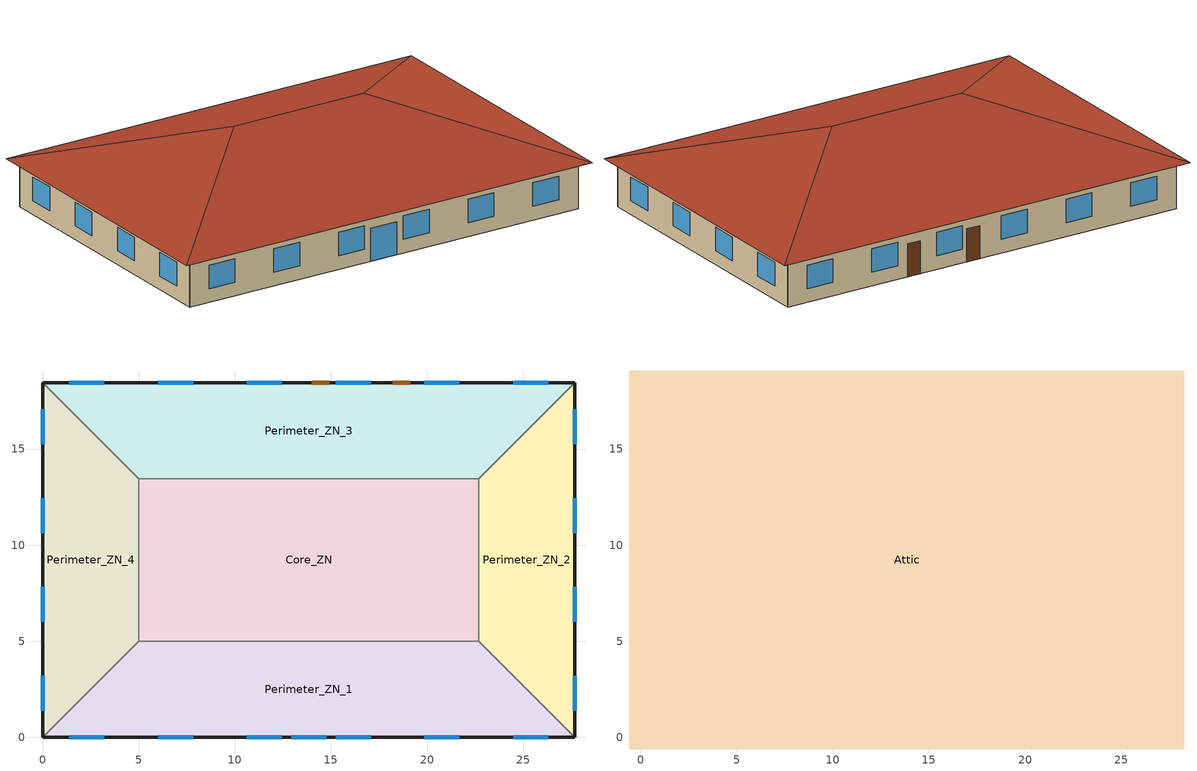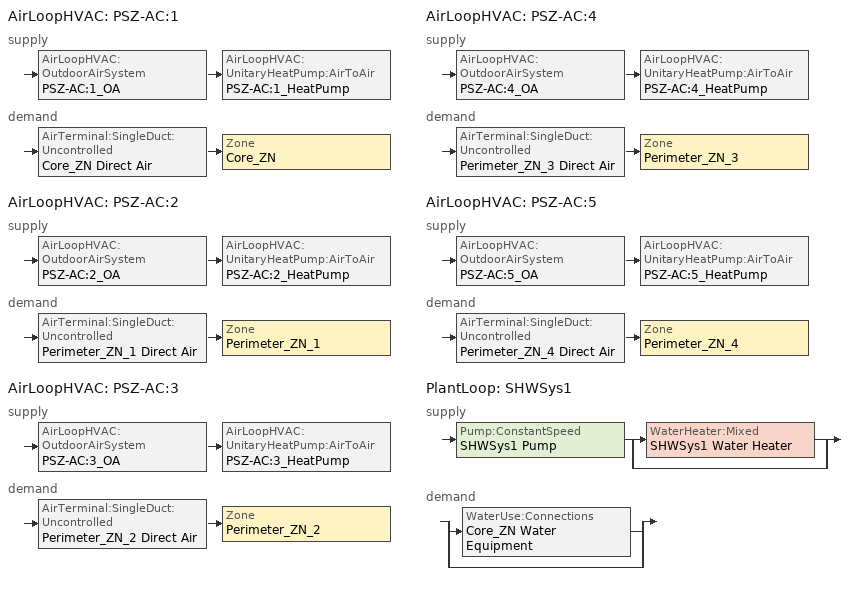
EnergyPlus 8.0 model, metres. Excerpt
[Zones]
Core_ZN
 floor ground (ext_slab_8in_with_carpet): 5,13.46 22.69,13.46 22.69,5 5,5 z0
 wall to Perimeter_ZN_1 (int_wall): 5,5 22.69,5 z0:3.05
 wall to Perimeter_ZN_2 (int_wall): 22.69,5 22.69,13.46 z0:3.05
 wall to Perimeter_ZN_3 (int_wall): 22.69,13.46 5,13.46 z0:3.05
 wall to Perimeter_ZN_4 (int_wall): 5,13.46 5,5 z0:3.05
Perimeter_ZN_1
 floor ground (ext_slab_8in_with_carpet): 27.69,0 0,0 5,5 22.69,5 z0
 wall outside (nonres_ext_wall): 0,0 27.69,0 z0:3.05
 wall to Perimeter_ZN_4 (int_wall): 5,5 0,0 z0:3.05
 wall to Perimeter_ZN_2 (int_wall): 27.69,0 22.69,5 z0:3.05
 window (Window_U_0.57_SHGC_0.39): 1.39,0 3.22,0 / 6.01,0 7.84,0 / 10.62,0 12.45,0 / 15.24,0 17.07,0 / 19.85,0 21.68,0 / 24.47,0 26.3,0 z0.9:2.42; 12.93,0 14.76,0 z0:2.13
Perimeter_ZN_2
 floor ground (ext_slab_8in_with_carpet): 22.69,13.46 27.69,18.46 27.69,0 22.69,5 z0
 wall outside (nonres_ext_wall): 27.69,0 27.69,18.46 z0:3.05
 wall to Perimeter_ZN_3 (int_wall): 27.69,18.46 22.69,13.46 z0:3.05
 window (Window_U_0.57_SHGC_0.39): 27.69,15.24 27.69,17.07 / 27.69,10.62 27.69,12.45 / 27.69,6.01 27.69,7.84 / 27.69,1.39 27.69,3.22 z0.9:2.42
Perimeter_ZN_3
 floor ground (ext_slab_8in_with_carpet): 5,13.46 0,18.46 27.69,18.46 22.69,13.46 z0
 wall outside (nonres_ext_wall): 27.69,18.46 0,18.46 z0:3.05
 wall to Perimeter_ZN_4 (int_wall): 0,18.46 5,13.46 z0:3.05
 window (Window_U_0.57_SHGC_0.39): 26.3,18.46 24.47,18.46 / 21.68,18.46 19.85,18.46 / 17.07,18.46 15.24,18.46 / 12.45,18.46 10.62,18.46 / 7.84,18.46 6.01,18.46 / 3.22,18.46 1.39,18.46 z0.9:2.42
 door (Swinging Door_con): 14.91,18.46 14,18.46 / 19.13,18.46 18.22,18.46 z0:2.13
Perimeter_ZN_4
 floor ground (ext_slab_8in_with_carpet): 5,5 0,0 0,18.46 5,13.46 z0
 wall outside (nonres_ext_wall): 0,18.46 0,0 z0:3.05
 window (Window_U_0.57_SHGC_0.39): 0,3.22 0,1.39 / 0,7.84 0,6.01 / 0,12.45 0,10.62 / 0,17.07 0,15.24 z0.9:2.42
Attic
 floor outside (ext_soffit_floor): -0.6,19.06 0,18.46 0,0 -0.6,-0.6 z3.05; 0,0 27.69,0 28.29,-0.6 -0.6,-0.6 z3.05; 28.29,19.06 28.29,-0.6 27.69,0 27.69,18.46 z3.05; -0.6,19.06 28.29,19.06 27.69,18.46 0,18.46 z3.05
 floor to Perimeter_ZN_1 (nonres_roof_floor): 0,0 5,5 22.69,5 27.69,0 z3.05
 floor to Perimeter_ZN_4 (nonres_roof_floor): 5,13.46 5,5 0,0 0,18.46 z3.05
 floor to Perimeter_ZN_2 (nonres_roof_floor): 22.69,5 22.69,13.46 27.69,18.46 27.69,0 z3.05
 floor to Core_ZN (nonres_roof_floor): 5,13.46 22.69,13.46 22.69,5 5,5 z3.05
 floor to Perimeter_ZN_3 (nonres_roof_floor): 0,18.46 27.69,18.46 22.69,13.46 5,13.46 z3.05
 roof outside (AtticRoofDeck): 28.29,19.06,3.05 -0.6,19.06,3.05 9.23,9.23,6.33 18.46,9.23,6.33; -0.6,19.06,3.05 -0.6,-0.6,3.05 9.23,9.23,6.33; 28.29,-0.6,3.05 28.29,19.06,3.05 18.46,9.23,6.33; -0.6,-0.6,3.05 28.29,-0.6,3.05 18.46,9.23,6.33 9.23,9.23,6.33
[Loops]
AirLoopHVAC 'PSZ-AC:1'
 supply: AirLoopHVAC:OutdoorAirSystem 'PSZ-AC:1_OA' > AirLoopHVAC:UnitaryHeatPump:AirToAir 'PSZ-AC:1_HeatPump'
 demand: AirTerminal:SingleDuct:Uncontrolled 'Core_ZN Direct Air' > Zone 'Core_ZN'
AirLoopHVAC 'PSZ-AC:2'
 supply: AirLoopHVAC:OutdoorAirSystem 'PSZ-AC:2_OA' > AirLoopHVAC:UnitaryHeatPump:AirToAir 'PSZ-AC:2_HeatPump'
 demand: AirTerminal:SingleDuct:Uncontrolled 'Perimeter_ZN_1 Direct Air' > Zone 'Perimeter_ZN_1'
AirLoopHVAC 'PSZ-AC:3'
 supply: AirLoopHVAC:OutdoorAirSystem 'PSZ-AC:3_OA' > AirLoopHVAC:UnitaryHeatPump:AirToAir 'PSZ-AC:3_HeatPump'
 demand: AirTerminal:SingleDuct:Uncontrolled 'Perimeter_ZN_2 Direct Air' > Zone 'Perimeter_ZN_2'
AirLoopHVAC 'PSZ-AC:4'
 supply: AirLoopHVAC:OutdoorAirSystem 'PSZ-AC:4_OA' > AirLoopHVAC:UnitaryHeatPump:AirToAir 'PSZ-AC:4_HeatPump'
 demand: AirTerminal:SingleDuct:Uncontrolled 'Perimeter_ZN_3 Direct Air' > Zone 'Perimeter_ZN_3'
AirLoopHVAC 'PSZ-AC:5'
 supply: AirLoopHVAC:OutdoorAirSystem 'PSZ-AC:5_OA' > AirLoopHVAC:UnitaryHeatPump:AirToAir 'PSZ-AC:5_HeatPump'
 demand: AirTerminal:SingleDuct:Uncontrolled 'Perimeter_ZN_4 Direct Air' > Zone 'Perimeter_ZN_4'
PlantLoop 'SHWSys1'
 supply: Pump:ConstantSpeed 'SHWSys1 Pump' > split
  | WaterHeater:Mixed 'SHWSys1 Water Heater'
  | bypass
 demand: split
  | WaterUse:Connections 'Core_ZN Water Equipment'
  | bypass
[Building]
Small Office: North Axis {deg}=0; Terrain=City; Loads Convergence Tolerance Value=0.04; Temperature Convergence Tolerance Value {deltaC}=0.2; Solar Distribution=FullInteriorAndExterior; Maximum Number of Warmup Days=25; Minimum Number of Warmup Days=6
[Site:Location]
Site:Location=New.York-John.F.Kennedy.Intl.AP_NY_USA WMO=744860; Latitude {N+ S-}=40.66; Longitude {W- E+}=-73.8; Time Zone Relative to GMT {GMT+/-}=-5; Elevation {m}=7
[SizingPeriod:DesignDay] Day of Month=21; Dry-Bulb Temperature Range Modifier Type=DefaultMultipliers; Humidity Condition Type=Wetbulb; Barometric Pressure {Pa}=101241; Rain {Yes/No}=No; Snow on ground {Yes/No}=No; Daylight Savings Time Indicator=No
Name | Month | Day Type | Maximum Dry-Bulb Temperature {C} | Daily Dry-Bulb Temperature Range {C} | Wetbulb at Maximum Dry-Bulb {C} | Wind Speed {m/s} design conditions vs. traditional 6.71 m/s (15 mph) | Wind Direction {Degrees; N=0, S=180} | Solar Model Indicator | Clearness {0.0 to 1.1} | Wind Speed {m/s} design conditions vs. traditional 3.35 m/s (7mph) | ASHRAE Clear Sky Optical Depth for Beam Irradiance (taub) | ASHRAE Clear Sky Optical Depth for Diffuse Irradiance (taud)
New.York-John.F.Kennedy.Intl.AP_NY_USA Ann Htg 99.6% Condns DB | 1 | WinterDesignDay | -10.7 | 0 | -10.7 | 7.5 | 320 | ASHRAEClearSky | 0
New.York-John.F.Kennedy.Intl.AP_NY_USA Ann Clg .4% Condns DB=>MWB | 7 | SummerDesignDay | 32.1 | 7.4 | 23.1 |  | 230 | ASHRAETau |  | 5.6 | 0.541 | 1.8
[Site:GroundTemperature:BuildingSurface]
19.62, 19.46, 19.6, 19.84, 20.13, 22.36, 23.04, 23.27, 23.23, 21.07, 20.35, 19.92
[Site:WaterMainsTemperature]
Calculation Method=Correlation; Annual Average Outdoor Air Temperature {C}=12.4667; Maximum Difference In Monthly Average Outdoor Air Temperatures {deltaC}=25.2
[Material:NoMass]
Opaque Door panel_con: MediumRough, 0.352237, 0.9, 0.7, 0.7
CP02 CARPET PAD: VeryRough, 0.21648, 0.9, 0.7, 0.8
Nonres_Roof_Insulation: MediumSmooth, 4.8919, 0.9, 0.7, 0.7
Nonres_Exterior_Wall_Insulation: MediumSmooth, 1.59504, 0.9, 0.7, 0.7
[Construction]
Swinging Door_con: Opaque Door panel_con
InteriorFurnishings: Std Wood 6inch
AtticRoofDeck: F12 Asphalt shingles, G02 16mm plywood
int_wall: G01 13mm gypsum board, G01 13mm gypsum board
ext_slab_8in_with_carpet: 200mm Normalweight concrete floor, CP02 CARPET PAD
ext_soffit_floor: G02 16mm plywood
nonres_roof_floor: G01 16mm gypsum board, Nonres_Roof_Insulation
nonres_ext_wall: F07 25mm stucco, G01 16mm gypsum board, Nonres_Exterior_Wall_Insulation, G01 16mm gypsum board
Window_U_0.57_SHGC_0.39: REF D CLEAR 6MM, AIR 6MM, CLEAR 6MM
[Material]
Name | Roughness | Thickness {m} | Conductivity {W/m-K} | Density {kg/m3} | Specific Heat {J/kg-K} | Thermal Absorptance | Solar Absorptance | Visible Absorptance | Absorptance:Thermal | Absorptance:Solar | Absorptance:Visible
Std Wood 6inch | MediumSmooth | 0.15 | 0.12 | 540 | 1210 | 0.9 | 0.7 | 0.7
F07 25mm stucco | Smooth | 0.0254 | 0.72 | 1856 | 840 | 0.9 | 0.7 | 0.7
F12 Asphalt shingles | VeryRough | 0.0032 | 0.04 | 1120 | 1260 |  |  |  | 0.9 | 0.7
G01 13mm gypsum board | Smooth | 0.0127 | 0.16 | 800 | 1090 |  |  |  | 0.9 | 0.7 | 0.5
G01 16mm gypsum board | MediumSmooth | 0.0159 | 0.16 | 800 | 1090
G02 16mm plywood | Smooth | 0.0159 | 0.12 | 544 | 1210
200mm Normalweight concrete floor | MediumRough | 0.2032 | 2.31 | 2322 | 832
[WindowMaterial:Glazing] Optical Data Type=SpectralAverage; Thickness {m}=0.006; Infrared Transmittance at Normal Incidence=0; Front Side Infrared Hemispherical Emissivity=0.84; Conductivity {W/m-K}=0.9
Name | Solar Transmittance at Normal Incidence | Front Side Solar Reflectance at Normal Incidence | Back Side Solar Reflectance at Normal Incidence | Visible Transmittance at Normal Incidence | Front Side Visible Reflectance at Normal Incidence | Back Side Visible Reflectance at Normal Incidence | Back Side Infrared Hemispherical Emissivity
CLEAR 6MM | 0.775 | 0.071 | 0.071 | 0.881 | 0.08 | 0.08 | 0.84
REF D CLEAR 6MM | 0.429 | 0.308 | 0.379 | 0.334 | 0.453 | 0.505 | 0.82
[WindowMaterial:Gas]
AIR 6MM: Gas Type=Air; Thickness {m}=0.0063
[Zone] Type=1; Multiplier=1; Ceiling Height {m}=autocalculate; Volume {m3}=autocalculate; Floor Area {m2}=autocalculate
Name | Part of Total Floor Area
Core_ZN; Perimeter_ZN_1; Perimeter_ZN_2; Perimeter_ZN_3; Perimeter_ZN_4 | Yes
Attic | No
[InternalMass] Construction=InteriorFurnishings
Name | Zone | Surface Area {m2}
Core_ZN_InternalMass_1 | Core_ZN | 299.3148
Perimeter_ZN_1_InternalMass_1 | Perimeter_ZN_1 | 226.9
Perimeter_ZN_2_InternalMass_1 | Perimeter_ZN_2 | 134.6
Perimeter_ZN_3_InternalMass_1 | Perimeter_ZN_3 | 226.9
Perimeter_ZN_4_InternalMass_1 | Perimeter_ZN_4 | 134.6
[People] Number of People Schedule=BLDG_OCC_SCH; Number of People Calculation Method=Area/Person; Zone Floor Area per Person {m2/person}=16.5881; Fraction Radiant=0.3; Sensible Heat Fraction=AUTOCALCULATE; Activity Level Schedule=ACTIVITY_SCH; Enable ASHRAE 55 Comfort Warnings=No; Mean Radiant Temperature Calculation Type=ZoneAveraged
Name | Zone or ZoneList
Core_ZN | Core_ZN
Perimeter_ZN_1 | Perimeter_ZN_1
Perimeter_ZN_2 | Perimeter_ZN_2
Perimeter_ZN_3 | Perimeter_ZN_3
Perimeter_ZN_4 | Perimeter_ZN_4
[Lights] Schedule=BLDG_LIGHT_SCH; Design Level Calculation Method=Watts/Area; Watts per Zon Floor Area {W/m2}=10.7639; Return Air Fraction=0; Fraction Radiant=0.7; Fraction Visible=0.2; Fraction Replaceable=1; Return Air Fraction Calculated from Plenum Temperature=No
Name | Zone or ZoneList
Core_ZN_Lights | Core_ZN
Perimeter_ZN_1_Lights | Perimeter_ZN_1
Perimeter_ZN_2_Lights | Perimeter_ZN_2
Perimeter_ZN_3_Lights | Perimeter_ZN_3
Perimeter_ZN_4_Lights | Perimeter_ZN_4
[ElectricEquipment] Schedule=BLDG_EQUIP_SCH; Design Level Calculation Method=Watts/Area; Watts per Zone Floor Area {W/m2}=6.78
Name | Zone or ZoneList
Core_ZN_MiscPlug_Equip | Core_ZN
Perimeter_ZN_1_MiscPlug_Equip | Perimeter_ZN_1
Perimeter_ZN_2_MiscPlug_Equip | Perimeter_ZN_2
Perimeter_ZN_3_MiscPlug_Equip | Perimeter_ZN_3
Perimeter_ZN_4_MiscPlug_Equip | Perimeter_ZN_4
[ZoneInfiltration:DesignFlowRate] Temperature Term Coefficient=0; Velocity Squared Term Coefficient=0
Name | Zone or ZoneList | Schedule | Design Flow Rate Calculation Method | Design Flow Rate {m3/s} | Flow per Exterior Surface Area {m3/s-m2} | Constant Term Coefficient | Velocity Term Coefficient
Perimeter_ZN_1_Infiltration | Perimeter_ZN_1 | INFIL_QUARTER_ON_SCH | Flow/ExteriorWallArea | 0 | 0.00102413 | 0 | 0.224
Perimeter_ZN_1_Door_Infiltration | Perimeter_ZN_1 | INFIL_Door_Opening_SCH | Flow/Zone | 0.129785 |  | 1 | 0
Perimeter_ZN_2_Infiltration | Perimeter_ZN_2 | INFIL_QUARTER_ON_SCH | Flow/ExteriorWallArea | 0 | 0.00102413 | 0 | 0.224
Perimeter_ZN_3_Infiltration | Perimeter_ZN_3 | INFIL_QUARTER_ON_SCH | Flow/ExteriorWallArea | 0 | 0.00102413 | 0 | 0.224
Perimeter_ZN_4_Infiltration | Perimeter_ZN_4 | INFIL_QUARTER_ON_SCH | Flow/ExteriorWallArea | 0 | 0.00102413 | 0 | 0.224
Attic_Infiltration | Attic | ALWAYS_ON | Flow/Zone | 0.2001 |  | 1 | 0
[Exterior:Lights]
Exterior_Lights: Schedule=Exterior_Lgt_ALWAYS_ON; Design Level {W}=1582.575; Control Option=AstronomicalClock
[Sizing:Zone] Zone Cooling Design Supply Air Temperature Input Method=SupplyAirTemperature; Zone Cooling Design Supply Air Temperature {C}=12.8; Zone Heating Design Supply Air Temperature Input Method=SupplyAirTemperature; Zone Heating Design Supply Air Temperature {C}=40; Zone Cooling Design Supply Air Humidity Ratio {kg-H2O/kg-air}=0.0085; Zone Heating Design Supply Air Humidity Ratio {kg-H2O/kg-air}=0.008; Zone Heating Sizing Factor=0; Zone Cooling Sizing Factor=0; Cooling Design Air Flow Method=DesignDay; Cooling Design Air Flow Rate {m3/s}=0; Cooling Minimum Air Flow {m3/s}=0; Cooling Minimum Air Flow Fraction=0; Heating Design Air Flow Method=DesignDay; Heating Design Air Flow Rate {m3/s}=0
Name | Design Specification Outdoor Air Object
Core_ZN | SZ DSOA Core_ZN
Perimeter_ZN_1 | SZ DSOA Perimeter_ZN_1
Perimeter_ZN_2 | SZ DSOA Perimeter_ZN_2
Perimeter_ZN_3 | SZ DSOA Perimeter_ZN_3
Perimeter_ZN_4 | SZ DSOA Perimeter_ZN_4
[DesignSpecification:OutdoorAir] Outdoor Air Method=Flow/Area; Outdoor Air Flow per Zone Floor Area {m3/s-m2}=0.000507968; Outdoor Air Flow per Zone {m3/s}=0
SZ DSOA Core_ZN; SZ DSOA Perimeter_ZN_1; SZ DSOA Perimeter_ZN_2; SZ DSOA Perimeter_ZN_3; SZ DSOA Perimeter_ZN_4
[Sizing:System] Type of Load to Size On=Sensible; Design Outdoor Air Flow Rate {m3/s}=AUTOSIZE; Minimum System Air Flow Ratio=0.3; Preheat Design Temperature {C}=7; Preheat Design Humidity Ratio {kgWater/kgDryAir}=0.008; Precool Design Temperature {C}=12.8; Precool Design Humidity Ratio {kgWater/kgDryAir}=0.008; Central Cooling Design Supply Air Temperature {C}=12.8; Central Heating Design Supply Air Temperature {C}=40; Sizing Option=NonCoincident; 100% Outdoor Air in Cooling=No; 100% Outdoor Air in Heating=No; Central Cooling Design Supply Air Humidity Ratio {kgWater/kgDryAir}=0.0085; Central Heating Design Supply Air Humidity Ratio {kgWater/kgDryAir}=0.008; Cooling Design Air Flow Method=DesignDay; Cooling Design Air Flow Rate {m3/s}=0; Heating Design Air Flow Method=DesignDay; Heating Design Air Flow Rate {m3/s}=0; System Outdoor Air Method=ZoneSum
PSZ-AC:1; PSZ-AC:2; PSZ-AC:3; PSZ-AC:4; PSZ-AC:5
[Sizing:Plant]
SHWSys1: Loop Type=Heating; Design Loop Exit Temperature {C}=48.89; Loop Design Temperature Difference {deltaC}=5
[ZoneControl:Thermostat] Control Type Schedule=Dual Zone Control Type Sched
Name | Zone or ZoneList | Control 1
Core_ZN Thermostat | Core_ZN | Core_ZN DualSPSched
Perimeter_ZN_1 Thermostat | Perimeter_ZN_1 | Perimeter_ZN_1 DualSPSched
Perimeter_ZN_2 Thermostat | Perimeter_ZN_2 | Perimeter_ZN_2 DualSPSched
Perimeter_ZN_3 Thermostat | Perimeter_ZN_3 | Perimeter_ZN_3 DualSPSched
Perimeter_ZN_4 Thermostat | Perimeter_ZN_4 | Perimeter_ZN_4 DualSPSched
[ThermostatSetpoint:DualSetpoint] Heating Setpoint Temperature Schedule=HTGSETP_SCH_NO_OPTIMUM; Cooling Setpoint Temperature Schedule=CLGSETP_SCH_NO_SETBACK
Core_ZN DualSPSched; Perimeter_ZN_1 DualSPSched; Perimeter_ZN_2 DualSPSched; Perimeter_ZN_3 DualSPSched; Perimeter_ZN_4 DualSPSched
[AirTerminal:SingleDuct:Uncontrolled] Availability Schedule=ALWAYS_ON; Maximum Air Flow Rate {m3/s}=AUTOSIZE
Core_ZN Direct Air; Perimeter_ZN_1 Direct Air; Perimeter_ZN_2 Direct Air; Perimeter_ZN_3 Direct Air; Perimeter_ZN_4 Direct Air
[Zone equipment]
Core_ZN: Core_ZN Direct Air
Perimeter_ZN_1: Perimeter_ZN_1 Direct Air
Perimeter_ZN_2: Perimeter_ZN_2 Direct Air
Perimeter_ZN_3: Perimeter_ZN_3 Direct Air
Perimeter_ZN_4: Perimeter_ZN_4 Direct Air
[Fan:OnOff] Availability Schedule=HVACOperationSchd; Fan Efficiency=0.53625; Pressure Rise {Pa}=622.5; Maximum Flow Rate {m3/s}=AUTOSIZE; Motor Efficiency=0.825; Motor In Airstream Fraction=1; Fan Efficiency Ratio Function of Speed Ratio Curve=0.53625
PSZ-AC:1 Fan; PSZ-AC:2 Fan; PSZ-AC:3 Fan; PSZ-AC:4 Fan; PSZ-AC:5 Fan
[Coil:Cooling:DX:SingleSpeed] Availability Schedule=ALWAYS_ON; Rated Total Cooling Capacity {W}=AUTOSIZE; Rated Sensible Heat Ratio=AUTOSIZE; Rated COP {W/W}=3.14722; Rated Air Flow Rate {m3/s}=AUTOSIZE; Total Cooling Capacity Function of Temperature Curve=HPACCoolCapFT; Total Cooling Capacity Function of Flow Fraction Curve=HPACCoolCapFFF; Energy Input Ratio Function of Temperature Curve=HPACCOOLEIRFT; Energy Input Ratio Function of Flow Fraction Curve=HPACCOOLEIRFFF; Part Load Fraction Correlation Curve=HPACCOOLPLFFPLR
PSZ-AC:1 Heat Pump DX Cooling Coil; PSZ-AC:2 Heat Pump DX Cooling Coil; PSZ-AC:3 Heat Pump DX Cooling Coil; PSZ-AC:4 Heat Pump DX Cooling Coil; PSZ-AC:5 Heat Pump DX Cooling Coil
[Coil:Heating:DX:SingleSpeed] Availability Schedule=ALWAYS_ON; Rated Total Heating Capacity {W}=AUTOSIZE; Rated COP {W/W}=3.00696; Rated Air Flow Rate {m3/s}=AUTOSIZE; Total Heating Capacity Function of Temperature Curve=HPACHeatCapFT; Total Heating Capacity Function of Flow Fraction Curve=HPACHeatCapFFF; Energy Input Ratio Function of Temperature Curve=HPACHeatEIRFT; Energy Input Ratio Function of Flow Fraction Curve=HPACHeatEIRFFF; Part Load Fraction Correlation Curve=HPACCOOLPLFFPLR; Defrost Energy Input Ratio Function of Temperature Curve=HPACCOOLEIRFT; Minimum Outdoor Dry-Bulb Temperature for Compressor Operation {C}=-12.2; Maximum Outdoor Dry-Bulb Temperature for Defrost Operation {C}=1.67; Crankcase Heater Capacity {W}=50; Maximum Outdoor Dry-Bulb Temperature for Crankcase Heater Operation {C}=4.4; Defrost Strategy=ReverseCycle; Defrost Control=OnDemand; Resistive Defrost Heater Capacity {W}=AUTOSIZE
PSZ-AC:1 Heat Pump DX Heating Coil; PSZ-AC:2 Heat Pump DX Heating Coil; PSZ-AC:3 Heat Pump DX Heating Coil; PSZ-AC:4 Heat Pump DX Heating Coil; PSZ-AC:5 Heat Pump DX Heating Coil
[Coil:Heating:Gas] Availability Schedule=ALWAYS_ON; Gas Burner Efficiency=0.8; Nominal Capacity {W}=AUTOSIZE
PSZ-AC:1 Heat Pump DX Supp Heating Coil; PSZ-AC:2 Heat Pump DX Supp Heating Coil; PSZ-AC:3 Heat Pump DX Supp Heating Coil; PSZ-AC:4 Heat Pump DX Supp Heating Coil; PSZ-AC:5 Heat Pump DX Supp Heating Coil
[AirLoopHVAC:UnitaryHeatPump:AirToAir] Availability Schedule=ALWAYS_ON; Supply Air Flow Rate During Cooling Operation {m3/s}=AUTOSIZE; Supply Air Flow Rate During Heating Operation {m3/s}=AUTOSIZE; Supply Air Flow Rate When No Cooling or Heating is Needed {m3/s}=AUTOSIZE; Maximum Supply Air Temperature from Supplemental Heater {C}=AUTOSIZE; Maximum Outdoor Dry-Bulb Temperature for Supplemental Heater Operation {C}=4.44; Fan Placement=BlowThrough; Supply Air Fan Operating Mode Schedule=HVACOperationSchd
Name | Controlling Zone or Thermostat Location | Supply Air Fan | Heating Coil | Cooling Coil | Supplemental Heating Coil
PSZ-AC:1_HeatPump | Core_ZN | PSZ-AC:1 Fan | PSZ-AC:1 Heat Pump DX Heating Coil | PSZ-AC:1 Heat Pump DX Cooling Coil | PSZ-AC:1 Heat Pump DX Supp Heating Coil
PSZ-AC:2_HeatPump | Perimeter_ZN_1 | PSZ-AC:2 Fan | PSZ-AC:2 Heat Pump DX Heating Coil | PSZ-AC:2 Heat Pump DX Cooling Coil | PSZ-AC:2 Heat Pump DX Supp Heating Coil
PSZ-AC:3_HeatPump | Perimeter_ZN_2 | PSZ-AC:3 Fan | PSZ-AC:3 Heat Pump DX Heating Coil | PSZ-AC:3 Heat Pump DX Cooling Coil | PSZ-AC:3 Heat Pump DX Supp Heating Coil
PSZ-AC:4_HeatPump | Perimeter_ZN_3 | PSZ-AC:4 Fan | PSZ-AC:4 Heat Pump DX Heating Coil | PSZ-AC:4 Heat Pump DX Cooling Coil | PSZ-AC:4 Heat Pump DX Supp Heating Coil
PSZ-AC:5_HeatPump | Perimeter_ZN_4 | PSZ-AC:5 Fan | PSZ-AC:5 Heat Pump DX Heating Coil | PSZ-AC:5 Heat Pump DX Cooling Coil | PSZ-AC:5 Heat Pump DX Supp Heating Coil
[Controller:OutdoorAir] Minimum Outdoor Air Flow Rate {m3/s}=AUTOSIZE; Maximum Outdoor Air Flow Rate {m3/s}=AUTOSIZE; Economizer Control Type=NoEconomizer; Economizer Control Action Type=ModulateFlow; Economizer Maximum Limit Dry-Bulb Temperature {C}=28; Economizer Maximum Limit Enthalpy {J/kg}=64000; Economizer Minimum Limit Dry-Bulb Temperature {C}=0; Lockout Type=LockoutWithCompressor; Minimum Limit Type=FixedMinimum; Minimum Outdoor Air Schedule=MinOA_Sched
PSZ-AC:1_OA_Controller; PSZ-AC:2_OA_Controller; PSZ-AC:3_OA_Controller; PSZ-AC:4_OA_Controller; PSZ-AC:5_OA_Controller
[AirLoopHVAC] Design Supply Air Flow Rate {m3/s}=AUTOSIZE
PSZ-AC:1; PSZ-AC:2; PSZ-AC:3; PSZ-AC:4; PSZ-AC:5
[Pump:ConstantSpeed]
SHWSys1 Pump: Rated Flow Rate {m3/s}=autosize; Rated Pump Head {Pa}=0.001; Rated Power Consumption {W}=AUTOSIZE; Motor Efficiency=0.3; Fraction of Motor Inefficiencies to Fluid Stream=0; Pump Control Type=Intermittent
[WaterHeater:Mixed]
SHWSys1 Water Heater: Tank Volume {m3}=0.1514; Setpoint Temperature Schedule=SHWSys1 Water Heater Setpoint Temperature Schedule; Deadband Temperature Difference {deltaC}=2; Maximum Temperature Limit {C}=82.2222; Heater Control Type=Cycle; Heater Maximum Capacity {W}=11722.84; Heater Fuel Type=electricity; Heater Thermal Efficiency=1; Off Cycle Parasitic Fuel Consumption Rate {W} (SWH Enhancement) August 31, 2012 Specify pipe loss for both Off and On cycle parasitic=572; Off Cycle Parasitic Fuel Type=electricity; Off Cycle Parasitic Heat Fraction to Tank=0.8; On Cycle Parasitic Fuel Consumption Rate {W}  (SWH Enhancement) July 26, 2012: changed from blank to 309 btu/h (90.56 W) for On Cycle Parasitic load to account for pipe loss=572; On Cycle Parasitic Fuel Type=electricity; Ambient Temperature Indicator=zone; Ambient Temperature Zone=CORE_ZN; Off Cycle Loss Coefficient to Ambient Temperature {W/K}=1.87018; On Cycle Loss Coefficient to Ambient Temperature {W/K}=1.87018; Peak Use Flow Rate {m3/s}=4.048e-06; Use Flow Rate Fraction Schedule=BLDG_SWH_SCH
[PlantLoop]
SHWSys1: Fluid Type=Water; Plant Equipment Operation Scheme=SHWSys1 Loop Operation Scheme List; Maximum Loop Temperature {C}=48.89; Minimum Loop Temperature {C}=10; Maximum Loop Flow Rate {m3/s}=AUTOSIZE; Minimum Loop Flow Rate {m3/s}=0; Plant Loop Volume {m3}=AUTOSIZE; Load Distribution Scheme=Optimal
[PlantEquipmentList]
SHWSys1 Equipment List: SHWSys1 Water Heater
[PlantEquipmentOperation:HeatingLoad]
SHWSys1 Operation Scheme: Load Range 1 Lower Limit {W}=0; Load Range 1 Upper Limit {W}=1000000000000000; Range 1 Equipment List=SHWSys1 Equipment List
[PlantEquipmentOperationSchemes]
SHWSys1 Loop Operation Scheme List: Control Scheme 1=SHWSys1 Operation Scheme; Control Scheme 1 Schedule=PlantOnSched
[AvailabilityManager:NightCycle] Applicability Schedule=Always_On; Fan Schedule=HVACOperationSchd; Control Type=CycleOnAny; Thermostat Tolerance {deltaC}=1; Cycling Run Time {s}=1800
PSZ-AC:1 Availability Manager; PSZ-AC:2 Availability Manager; PSZ-AC:3 Availability Manager; PSZ-AC:4 Availability Manager; PSZ-AC:5 Availability Manager
[SetpointManager:Scheduled]
SHWSys1 Loop Setpoint Manager: Control Variable=Temperature; Schedule=SHWSys1-Loop-Temp-Schedule; Setpoint Node or NodeList=SHWSys1 Supply Outlet Node
[SetpointManager:SingleZone:Reheat] Control Variable=Temperature; Minimum Supply Air Temperature {C}=12.8; Maximum Supply Air Temperature {C}=40
Name | Control Zone | Setpoint Node or NodeList
SupAirTemp MngrCore_ZN | Core_ZN | PSZ-AC:1 Supply Equipment Outlet Node
SupAirTemp MngrPerimeter_ZN_1 | Perimeter_ZN_1 | PSZ-AC:2 Supply Equipment Outlet Node
SupAirTemp MngrPerimeter_ZN_2 | Perimeter_ZN_2 | PSZ-AC:3 Supply Equipment Outlet Node
SupAirTemp MngrPerimeter_ZN_3 | Perimeter_ZN_3 | PSZ-AC:4 Supply Equipment Outlet Node
SupAirTemp MngrPerimeter_ZN_4 | Perimeter_ZN_4 | PSZ-AC:5 Supply Equipment Outlet Node
[SetpointManager:MixedAir] Control Variable=Temperature
Name | Setpoint Node or NodeList
PSZ-AC:1_OAMixed Air Temp Manager | PSZ-AC:1_OA-PSZ-AC:1_FanNode
PSZ-AC:2_OAMixed Air Temp Manager | PSZ-AC:2_OA-PSZ-AC:2_FanNode
PSZ-AC:3_OAMixed Air Temp Manager | PSZ-AC:3_OA-PSZ-AC:3_FanNode
PSZ-AC:4_OAMixed Air Temp Manager | PSZ-AC:4_OA-PSZ-AC:4_FanNode
PSZ-AC:5_OAMixed Air Temp Manager | PSZ-AC:5_OA-PSZ-AC:5_FanNode
[WaterUse:Equipment]
Core_ZN Water Equipment: Peak Flow Rate {m3/s}=4.048e-06; Flow Rate Fraction Schedule=BLDG_SWH_SCH; Target Temperature Schedule=Core_ZN Water Equipment Temp Sched; Hot Water Supply Temperature Schedule=Core_ZN Water Equipment Hot Supply Temp Sched; Zone=Core_ZN; Sensible Fraction Schedule=Core_ZN Water Equipment Sensible fract sched; Latent Fraction Schedule=Core_ZN Water Equipment Latent fract sched
[WaterUse:Connections]
Core_ZN Water Equipment: Water Use Equipment 1=Core_ZN Water Equipment
[Schedule:Compact]
BLDG_LIGHT_SCH: Through: 12/31, For: Weekdays, Until: 5:00, 0.18, Until: 7:00, 0.23, Until: 8:00, 0.42, Until: 12:00, 0.9, Until: 13:00, 0.8, Until: 17:00, 0.9, Until: 18:00, 0.61, Until: 20:00, 0.42, Until: 22:00, 0.32, Until: 23:00, 0.23, Until: 24:00, 0.18, For: Weekends, Until: 24:00, 0.18, For: Holiday, Until: 24:00, 0.18, For: WinterDesignDay, Until: 24:00, 0, For: SummerDesignDay, Until: 24:00, 1, For: CustomDay1, Until: 24:00, 0, For: CustomDay2, Until: 24:00, 0
BLDG_EQUIP_SCH: Through: 12/31, For: WeekDays, Until: 6:00, 0.5, Until: 8:00, 0.5, Until: 12:00, 1, Until: 13:00, 0.94, Until: 17:00, 1, Until: 18:00, 0.5, Until: 23:00, 0.2, Until: 24:00, 0.2, For: Weekends, Until: 24:00, 0.2, For: Holiday, Until: 24:00, 0.2, For: WinterDesignDay, Until: 24:00, 0, For: SummerDesignDay, Until: 24:00, 1, For: CustomDay1, Until: 24:00, 0, For: CustomDay2, Until: 24:00, 0
BLDG_OCC_SCH: Through: 12/31, For: Weekdays, Until: 6:00, 0, Until: 7:00, 0.11, Until: 8:00, 0.21, Until: 12:00, 1, Until: 13:00, 0.53, Until: 17:00, 1, Until: 18:00, 0.32, Until: 22:00, 0.11, Until: 23:00, 0.05, Until: 24:00, 0, For: Weekends, Until: 24:00, 0, For: Holiday, Until: 24:00, 0, For: WinterDesignDay, Until: 24:00, 0, For: SummerDesignDay, Until: 24:00, 1, For: CustomDay1, Until: 24:00, 0, For: CustomDay2, Until: 24:00, 0
INFIL_QUARTER_ON_SCH: Through: 12/31, For: Weekdays SummerDesignDay, Until: 07:00, 1, Until: 19:00, 0.25, Until: 24:00, 1, For: Saturday WinterDesignDay, Until: 07:00, 1, Until: 18:00, 0.25, Until: 24:00, 1, For: Sunday Holidays AllOtherDays, Until: 24:00, 1
INFIL_Door_Opening_SCH: Through: 12/31, For: Weekdays, Until: 06:00, 0, Until: 07:00, 0.144, Until: 08:00, 1, Until: 12:00, 0.144, Until: 13:00, 1, Until: 17:00, 0.144, Until: 18:00, 1, Until: 19:00, 0.144, Until: 24:00, 0, For: Saturday Sunday Holidays AllOtherDays, Until: 24:00, 0
BLDG_SWH_SCH: Through: 12/31, For: WeekDays, Until: 7:00, 0, Until: 8:00, 0.27, Until: 9:00, 0.55, Until: 11:00, 0.64, Until: 12:00, 0.82, Until: 13:00, 1, Until: 14:00, 0.91, Until: 16:00, 0.55, Until: 17:00, 0.73, Until: 19:00, 0.37, Until: 20:00, 0.18, Until: 21:00, 0.27, Until: 22:00, 0.09, Until: 24:00, 0, For: Weekends, Until: 24:00, 0, For: Holiday, Until: 24:00, 0, For: WinterDesignDay, Until: 7:00, 0, Until: 8:00, 0.27, Until: 9:00, 0.55, Until: 11:00, 0.64, Until: 12:00, 0.82, Until: 13:00, 1, Until: 14:00, 0.91, Until: 16:00, 0.55, Until: 17:00, 0.73, Until: 19:00, 0.37, Until: 20:00, 0.18, Until: 21:00, 0.27, Until: 22:00, 0.09, Until: 24:00, 0, For: SummerDesignDay, Until: 7:00, 0, Until: 8:00, 0.27, Until: 9:00, 0.55, Until: 11:00, 0.64, Until: 12:00, 0.82, Until: 13:00, 1, Until: 14:00, 0.91, Until: 16:00, 0.55, Until: 17:00, 0.73, Until: 19:00, 0.37, Until: 20:00, 0.18, Until: 21:00, 0.27, Until: 22:00, 0.09, Until: 24:00, 0, For: CustomDay1, Until: 24:00, 0, For: CustomDay2, Until: 24:00, 0
ALWAYS_ON; Exterior_Lgt_ALWAYS_ON; PlantOnSched; MinOA_Sched: Through: 12/31, For: AllDays, Until: 24:00, 1
HVACOperationSchd: Through: 12/31, For: Weekdays SummerDesignDay, Until: 06:00, 0, Until: 19:00, 1, Until: 24:00, 0, For: Weedends WinterDesignDay, Until: 24:00, 0, For: Holidays AllOtherDays, Until: 24:00, 0
HTGSETP_SCH_NO_OPTIMUM: Through: 12/31, For: WeekDays, Until: 6:00, 15.56, Until: 7:00, 21.11, Until: 19:00, 21.11, Until: 24:00, 15.56, For: Weekends, Until: 24:00, 15.56, For: Holiday, Until: 24:00, 15.56, For: WinterDesignDay, Until: 24:00, 21.11, For: SummerDesignDay, Until: 24:00, 15.56, For: CustomDay1, Until: 24:00, 15.56, For: CustomDay2, Until: 24:00, 15.56
CLGSETP_SCH_NO_SETBACK: Through: 12/31, For: WeekDays, Until: 6:00, 23.89, Until: 7:00, 23.89, Until: 18:00, 23.89, Until: 24:00, 23.89, For: Weekends, Until: 24:00, 23.89, For: Holiday, Until: 24:00, 23.89, For: WinterDesignDay, Until: 24:00, 29.44, For: SummerDesignDay, Until: 24:00, 23.89, For: CustomDay1, Until: 24:00, 23.89, For: CustomDay2, Until: 24:00, 23.89
Dual Zone Control Type Sched: Through: 12/31, For: AllDays, Until: 24:00, 4
ACTIVITY_SCH: Through: 12/31, For: AllDays, Until: 24:00, 120
Core_ZN Water Equipment Latent fract sched: Through: 12/31, For: AllDays, Until: 24:00, 0.05
Core_ZN Water Equipment Sensible fract sched: Through: 12/31, For: AllDays, Until: 24:00, 0.2
Core_ZN Water Equipment Temp Sched: Through: 12/31, For: AllDays, Until: 24:00, 48.8
Core_ZN Water Equipment Hot Supply Temp Sched: Through: 12/31, For: AllDays, Until: 24:00, 55
SHWSys1-Loop-Temp-Schedule; SHWSys1 Water Heater Setpoint Temperature Schedule: Through: 12/31, For: AllDays, Until: 24:00, 60
[Curve:Quadratic]
Name | Coefficient1 Constant | Coefficient2 x | Coefficient3 x**2 | Minimum Value of x | Maximum Value of x
HPACCoolCapFFF | 0.8 | 0.2 | 0 | 0.5 | 1.5
HPACCOOLEIRFFF | 1.156 | -0.1816 | 0.0256 | 0.5 | 1.5
HPACCOOLPLFFPLR | 0.85 | 0.15 | 0 | 0 | 1
HPACHeatEIRFFF | 1.3824 | -0.4336 | 0.0512 | 0 | 1
[Curve:Biquadratic] Minimum Value of x=12.77778; Maximum Value of x=23.88889; Minimum Value of y=21.11111; Maximum Value of y=46.11111
Name | Coefficient1 Constant | Coefficient2 x | Coefficient3 x**2 | Coefficient4 y | Coefficient5 y**2 | Coefficient6 x*y
HPACCoolCapFT | 0.766956 | 0.0107756 | -4.14703e-05 | 0.00134961 | -0.000261144 | 0.000457488
HPACCOOLEIRFT | 0.297145 | 0.0430933 | -0.000748766 | 0.00597727 | 0.000482112 | -0.000956448
[Curve:Cubic]
Name | Coefficient1 Constant | Coefficient2 x | Coefficient3 x**2 | Coefficient4 x**3 | Minimum Value of x | Maximum Value of x
HPACHeatCapFT | 0.758746 | 0.027626 | 0.000148716 | 3.4992e-06 | -20 | 20
HPACHeatCapFFF | 0.84 | 0.16 | 0 | 0 | 0.5 | 1.5
HPACHeatEIRFT | 1.19248 | -0.0300438 | 0.00103745 | -2.3328e-05 | -20 | 20
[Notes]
The 90.1 Prototype Building Models were developed by Pacific Northwest National Laboratory (PNNL),
under contract with the U.S. Department of Energy (DOE).  These building models were derived from
DOE’s Commercial Reference Building Models with modifications based on input from the ASHRAE Standard 90.1 committee,
the Advanced Energy Design Guide series, and building industry experts.
The prototypes models were developed to quantify energy saving impacts from
newly published editions of ASHRAE Standard 90.1.  The basic building descriptions can be found in the Scorecards
posted at this website.  Detailed descriptions of the prototype model development and addenda modeling
strategies can be found in the following  reports:
"Achieving 30% Goal: Energy and Cost Saving Analysis of ASHRAE/IES Standard 90.1-2010."
"Enhancements to ASHRAE Standard 90.1 Prototype Building Models"
"Energy Savings Analysis: ANSI/ASHRAE/IES Standard 90.1-2016"
"ANSI/ASHRAE/IES Standard 90.1-2013 Determination of Energy Savings: Quantitative Analysis"
BEGIN ECONOMIZER MAP
Economizer Name, DX COIL Name
PSZ-AC:1_OA_Controller, PSZ-AC:1 Heat Pump DX Cooling Coil
PSZ-AC:2_OA_Controller, PSZ-AC:2 Heat Pump DX Cooling Coil
PSZ-AC:3_OA_Controller, PSZ-AC:3 Heat Pump DX Cooling Coil
PSZ-AC:4_OA_Controller, PSZ-AC:4 Heat Pump DX Cooling Coil
PSZ-AC:5_OA_Controller, PSZ-AC:5 Heat Pump DX Cooling Coil
END ECONOMIZER MAP
WeatherFile:  USA_NY_New.York-John.F.Kennedy.Intl.AP.744860_TMY3.epw
GPARM parameters as input:
Case = ASHRAE30pct_OfficeSmall_STD2004_Baltimore
weatherfile = USA_MD_Baltimore_TMY2.epw
annual_run = yes
slab_gtp = Zone4A_nonres_R0_0ftV_OfficeSmall_New_York_STD2004.gtp
basement_tempt = dummy.idf
avg_oa_tempt_ip = 54.44
maxdiff_oa_tempt_ip = 45.36
ext_wall_type = WoodFramedWall
nonres_ext_wall_ufactor = 0.505365407
roof_type = WoodJoistAtticRoof
nonres_roof_ufactor = 0.193060942
roof_solar_absorp = 0.7
nonres_window = Window_U_0.57_SHGC_0.39
sidelighting_control = no
economizer = NoEconomizer
skip_economizer_control = No
LPD_office = 10.76391042
exterior_lights_watts = 1582.575
exterior_lights_watts_a =
exterior_lights_watts_b =
avg_oa_tempt = 12.46666667
maxdiff_oa_tempt = 25.2
oa_flow_per_area = 0.000507968
door_infil = 0.129785425
frac_ofpk = 0.144
damper_sch = MinOA_Sched
economizer_lockout = LockoutWithCompressor
BLDG_EQUIP_SCH = BLDG_EQUIP_SCH_BASE
pv_surface_area = 0
STD189_overhang = no
ext_lgt_sch = Exterior_Lgt_ALWAYS_ON
LTG_SCH_SET = LTG_SET_STD2004
HtgSetP_Sch = HTGSETP_SCH_NO_OPTIMUM
CLGSETP_SCH = CLGSETP_SCH_NO_SETBACK
pipe_heat_loss = 572
skip_EMSprogram = yes
Wfile_TMY3 = USA_NY_New.York-John.F.Kennedy.Intl.AP.744860_TMY3.epw
receptacle_ctrl_occ_reduction_frac = 1
receptacle_ctrl_unocc_reduction_frac = 1
CodeName = ASHRAE90.1_STD2004
CZ_City_Old = Baltimore
exterior_lights_watts_c = 0
LPD_Ctrl = 0
con_swingdoor_r = 0.352236703
